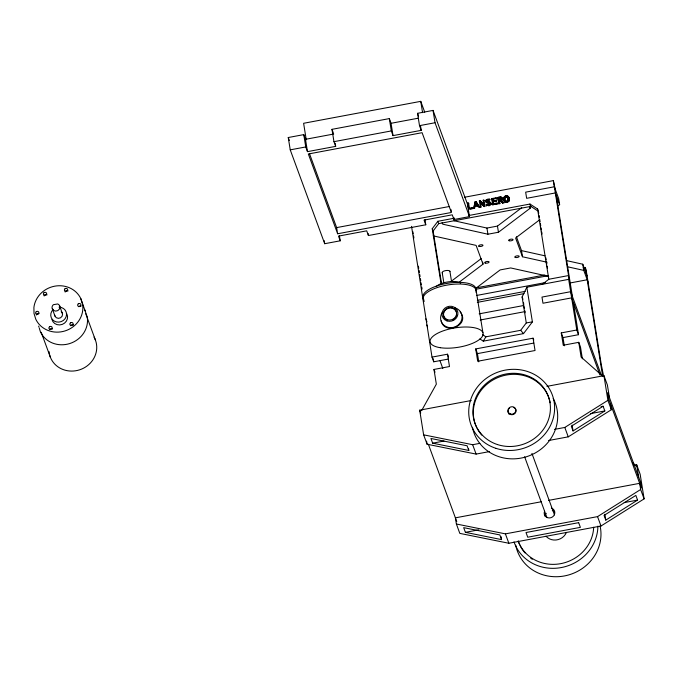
<?xml version="1.0" encoding="UTF-8"?>
<svg xmlns="http://www.w3.org/2000/svg" width="678" height="678" viewBox="0 0 678 678"><rect width="100%" height="100%" fill="white"/><g stroke="black" fill="none" stroke-linecap="round" stroke-linejoin="round"><path stroke-width="1.02" d="M505.178 200.705C502.949 198.34 506.83 194.255 508.034 198.052M505.212 200.62L507.195 201.213L508.195 199.137C509.339 202.849 503.881 202.205 504.669 198.671M489.685 199.137L489.863 199.603L486.626 200.179L485.94 201.391L486.321 202.18L489.923 203.485L489.135 204.57L486.27 204.612L486.414 205.51L489.618 205.12L490.872 203.154L487.177 201.934L486.668 200.968L487.287 200.052L489.813 199.925L489.685 199.137L486.812 199.502L485.821 200.569L486.143 202.29L485.787 201.307M486.694 200.595L486.948 201.73M509.186 199.705L509.017 197.73L509.356 200.171L508.619 201.705L509.186 199.705L509.356 200.171M504.263 201.129L504.085 200.663L505.441 202.307L503.856 200.086L504.025 200.552C501.483 196.679 508.381 193.459 509.186 198.196M503.695 199.417L503.873 199.883C502.856 196.866 507.525 194.696 508.949 197.629L508.78 197.154M486.27 204.612L487.694 205.273L489.313 205.036L490.05 204.375L489.813 203.188M499.161 200.078L499.339 200.544C502.364 200.908 501.517 196.34 498.83 197.984L499.161 200.078L500.864 199.425L501.186 198.468M490.38 204.603L490.558 205.07C492.643 202.044 488.024 202.052 486.668 200.968M474.931 205.629L475.625 202.586L477.414 205.663L475.109 206.095L474.931 205.629L477.244 205.197L477.414 205.663M475.109 206.095L475.625 202.586M474.753 206.358L474.558 208.426L474.753 206.358L477.643 205.824L478.473 207.188L479.499 207.002L476.058 201.544L475.092 201.73L473.719 208.578L475.092 201.73M501.101 200.179L503.881 202.934L501.101 200.179C504.229 197.942 499.966 195.739 497.754 197.484L498.872 203.875L497.754 197.484M501.271 200.646C504.398 198.417 500.135 196.213 497.923 197.959M505.347 196.781L504.924 198.205L504.746 197.739M482.524 334.635L485.889 336.83L520.679 330.313L526.272 322.914L522.111 296.947L526.84 287.209L568.681 279.37L568.554 275.556L553.35 180.619L464.405 197.273M421.563 410.699L436.335 384.163L433.979 369.442L449.489 366.535L447.514 354.204L432.005 357.111L411.538 226.333M479.863 338.924L483.287 341.153L485.889 336.83M486.863 201.061L486.897 200.29M441.031 283.463L432.25 228.689L437.852 221.291L454.413 218.189M441.556 283.743L433.115 231.037L438.708 223.638L530.849 206.392L537.578 210.773M483.287 341.153L523.526 333.618L532.4 321.889L526.84 287.209M505.263 201.832L506.932 202.01L508.449 201.239M542.358 284.302L548.816 279.251L568.554 275.556M454.04 220.748L486.931 228.054L497.466 226.079L521.746 207.705M442.098 222.545L442.692 224.172L487.923 234.215L498.449 232.249L530.264 208.171L529.942 206.112M451.277 281.26L481.185 258.632M539.696 219.765L515.602 238.003L522.492 256.776L547.002 262.216M557.969 205.934L559.63 204.68L558.647 198.518L554.341 186.781L525.662 192.154L526.645 198.315L555.324 192.95L559.63 204.68M458.913 282.395L483.007 264.166L482.677 262.115M475.871 288.294L500.152 269.92L510.687 267.946L548.714 276.395M554.451 429.394L564.799 427.454L607.903 400.334L603.954 375.671L546.934 386.35M603.106 406.241L571.325 426.242L573.046 430.937L604.835 410.936L603.106 406.241L601.047 406.631M548.578 440.522L568.249 436.844L611.353 409.724L610.37 403.554M541.29 501.754L455.387 517.839L456.379 524.001L505.407 533.866L597.547 516.619L640.651 489.499L639.668 483.329L548.57 500.389M605.793 520.094L637.574 500.101L635.854 495.406L604.064 515.407L605.793 520.094L604.852 514.255M456.379 524.001L459.82 533.383L508.856 543.256L600.996 526.001L644.1 498.881L640.151 474.227L636.701 464.837L633.583 465.422M441.183 320.872C444.404 336.017 470.913 324.906 460.159 311.965M424.725 112.15L420.758 101.353L303.617 123.286L306.244 139.727M339.398 235.673L340.22 240.809L324.703 243.707L290.235 149.855L288.26 137.524L303.769 134.617L305.498 139.312L307.473 151.643L335.678 146.363L335.186 143.278M335.678 146.363L333.957 141.668L331.983 129.337L389.333 118.599L391.053 123.294L393.028 135.625L421.233 130.346L420.58 126.235M421.233 130.346L419.512 125.65L417.538 113.319L433.047 110.412L467.515 204.273L469.49 216.604L453.98 219.502L452.26 214.816L424.055 220.096L425.776 224.791L368.425 235.529L366.696 230.834L338.491 236.114L340.22 240.809M305.498 139.312L333.703 134.032M391.053 123.294L418.25 118.201M290.235 149.855L305.744 146.948L307.473 151.643M333.957 141.668L391.308 130.93L393.028 135.625M419.512 125.65L435.022 122.743L469.49 216.604M309.515 153.737L336.644 227.605L449.37 206.493M467.557 203.137L468.701 203.425L467.557 203.137L468.676 209.527M480.405 202.358L484.185 206.621L480.405 202.358L481.261 207.171L480.295 206.849L480.465 207.315L479.346 200.917L480.261 200.739L484.016 204.968L480.261 200.739M483.168 200.196L484.134 200.518L483.168 200.196L483.846 204.502M491.83 198.595L492.948 204.985L491.83 198.595L496.101 197.798L496.381 198.951L496.101 197.798M475.261 202.197L476.236 202.019L479.677 207.468M480.431 201.213L479.346 200.917M492.008 199.061L496.271 198.264M493.194 200.891L495.991 200.366L496.169 200.832L493.372 201.358L492.914 199.095L496.211 198.476M498.83 197.984L501.203 198.518M493.643 203.646L497.169 202.985L497.338 203.459L493.813 204.12L493.304 201.569L496.101 201.052L496.279 201.519L495.991 200.366M499.271 200.756L499.839 203.688L499.271 200.756L500.152 200.595L502.712 203.154L500.152 200.595M499.449 201.23L500.322 201.061M472.769 207.553L469.362 208.188L469.54 208.663L472.939 208.027L472.769 207.553L472.88 208.239L468.506 209.053M473.549 208.112L474.38 207.96M484.016 206.154L485.084 206.451L483.956 200.052M492.779 204.51L497.271 203.671L497.169 202.985M498.694 203.4L499.669 203.222M502.542 202.688L503.712 202.468M337.636 233.766L451.395 212.468L422.097 132.693L308.329 153.991L337.636 233.766L336.644 227.605M470.43 209.197L472.176 208.875M495.652 204.476L497.449 204.137M468.905 215.477L529.984 204.044L537.552 208.977L538.129 210.536M475.609 287.964L544.9 274.988M583.165 267.818L585.233 267.437L586.097 269.785L601.301 364.722L603.649 376.315M475.668 289.286L548.536 275.641M476.659 295.447L545.358 282.582M477.337 300.337L525.221 291.37M569.8 283.023L587.207 279.768L602.564 375.654M477.329 302.363L524.069 293.608M479.168 313.846L523.925 305.473M480.151 320.016L524.916 311.634M533.069 338.186L535.044 350.518L477.693 361.255L475.719 348.924L533.069 338.186L533.764 340.059M561.274 332.906L576.792 330L578.512 334.695L563.003 337.593L561.274 332.906L563.257 345.238L578.766 342.331L580.487 347.026L582.377 358.806M432.005 357.111L433.725 361.798L448.2 359.094M475.719 348.924L477.448 353.619L533.772 343.068M489.567 451.573L476.109 454.09L427.081 444.226L423.631 434.835L419.682 410.182L471.252 400.52M432.657 443.175L468.812 450.455L467.083 445.76L430.928 438.48L432.657 443.175L443.98 441.056M590.419 413.631L604.835 410.936M423.631 434.835L472.659 444.709L479.905 443.353M465.396 532.332L501.55 539.612L499.83 534.917L463.676 527.645L465.396 532.332L478.778 529.832M624.192 502.601L637.574 500.101M526.272 322.914L532.4 321.889M507.83 197.662L506.042 196.493M486.49 202.646L487.948 203.086L487.779 202.62M516.424 236.775L521.509 250.606L544.993 255.826M566.435 260.589L582.775 264.217L587.08 275.946M433.225 235.868L476.109 245.394L483.007 264.166M567.427 266.751L583.758 270.378L588.072 282.107M490.092 203.951L489.16 202.849M603.242 376.621L581.122 357.06L578.766 342.331M632.828 462.989L637.566 467.184M520.679 330.313L523.526 333.618M553.35 180.619L555.197 189.128M603.954 375.671L607.403 385.062L609.378 397.393M601.496 375.68L570.656 291.701L541.985 297.074L542.968 303.236L571.647 297.871L599.945 374.926M607.903 400.334L611.353 409.724M640.651 489.499L644.1 498.881M529.984 204.044L530.849 206.392M529.577 206.298L530.264 208.171M509.17 198.391L509.339 198.866M508.466 196.671L508.636 197.137M509.229 199.078L509.407 199.544M508.068 196.273L508.237 196.747M507.602 195.984L507.78 196.451M509.042 200.273L509.212 200.747M507.653 197.196L508.305 199.052L507.856 197.578M507.093 195.806L507.271 196.273M507.407 196.883L507.576 197.349M507.119 196.654L507.288 197.12M508.186 199.637L508.364 200.103M506.542 195.747L506.712 196.213M506.797 196.51L506.966 196.976M508.119 200.078L508.288 200.544M507.975 200.459L508.153 200.934M506.432 196.459L506.61 196.925M505.941 195.806L506.11 196.273M507.78 200.781L507.949 201.256M508.025 201.586L507.686 202.315L507.517 201.849M507.517 201.035L507.686 201.502M505.669 196.603L505.839 197.069M505.356 195.967L505.525 196.442M507.195 201.213L507.373 201.688M506.822 201.324L506.991 201.798M504.847 196.23L505.017 196.696M505.085 197.035L505.263 197.501M506.932 202.01L507.102 202.476M504.89 197.357L505.059 197.823M506.424 201.358L506.602 201.832M504.424 196.578L504.593 197.044M506.068 201.307L506.246 201.773M506.33 202.069L506.5 202.536M504.678 198.179L504.847 198.646M505.746 201.163L505.924 201.629M504.076 197.018L504.254 197.493M505.457 200.934L505.635 201.4M505.771 202.01L505.949 202.476M504.729 199.222L505.381 201.086M503.83 197.535L504 198.01M503.678 198.112L503.856 198.578M504.805 201.544L504.974 202.01M503.635 198.739L503.813 199.205M504.407 201.146L504.576 201.612M501.839 197.4L502.364 198.595M502.203 198.705L502.373 199.171M501.508 197.179L501.686 197.645M502.042 199.213L502.212 199.679M501.076 197.035L501.245 197.51M501.025 198.052L501.356 198.934M501.678 199.688L501.847 200.163M500.898 197.917L501.067 198.383M501.195 198.73L501.364 199.205M500.457 197.027L500.627 197.493M500.728 197.823L500.898 198.298M501.144 198.976L501.322 199.451M501.034 199.213L501.212 199.679M500.211 197.773L500.381 198.247M500.864 199.425L501.034 199.891M500.364 199.764L500.534 200.239M499.423 197.874L499.601 198.349M499.678 199.985L499.847 200.451M492.914 199.095L493.372 201.358M493.304 201.569L493.813 204.12M490.38 202.298L490.558 202.773M490.889 203.553L491.067 204.027M490.813 203.925L490.991 204.4M489.897 202.036L490.067 202.51M488.643 199.12L488.813 199.586M490.643 204.281L490.821 204.748M488.762 199.824L488.931 200.298L487.855 199.891M489.253 201.883L489.431 202.358M489.584 202.993L489.753 203.459M489.88 203.909L490.05 204.375M489.609 204.273L489.779 204.748M487.728 199.213L487.897 199.688M488.635 201.807L488.804 202.273M489.618 205.12L489.313 205.781L489.135 205.307M487.236 199.332L487.406 199.807M488.457 202.714L488.635 203.188M489.135 204.57L489.313 205.036M487.982 201.722L488.152 202.188M487.287 200.052L487.457 200.527M486.812 199.502L486.982 199.968M487.389 201.612L487.558 202.078M488.499 204.756L488.677 205.222M486.457 199.705L486.626 200.179M488.584 205.442L488.753 205.917M486.999 201.468L487.177 201.934M522.111 296.947L522.975 299.295M488.041 204.807L488.219 205.273M486.168 199.959L486.338 200.425M486.897 202.434L487.067 202.9M485.957 200.247L486.126 200.713M487.516 204.798L487.694 205.273M485.821 200.569L485.99 201.035M485.762 200.917L485.94 201.391M486.414 205.51L486.592 205.985L486.448 205.087M564.799 427.454L568.249 436.844M597.547 516.619L600.996 526.001M476.058 201.544L476.236 202.019M477.643 205.824L477.812 206.29M417.538 113.319L418.572 116.133M531.933 453.429L554.511 514.924M508.22 412.139L508.949 414.122M524.611 456.769L546.832 517.272M437.852 221.291L438.708 223.638M432.25 228.689L433.115 231.037M447.514 354.204L448.548 357.018M472.659 444.709L476.109 454.09M505.407 533.866L508.856 543.256M425.869 318.813L426.954 321.779M426.852 324.982L427.581 326.957M439.92 360.543L442.819 368.451M433.979 369.442L435.013 372.256M331.983 129.337L333.356 133.091M419.682 410.182L420.716 412.995M428.369 444.26L456.769 521.585M288.26 137.524L289.345 140.49M80.835 298.659L82.606 304.388A24.772 22.993 -20.2 0 1 65.096 330.906A24.772 22.993 -20.2 0 1 35.79 319.228L34.019 313.49L33.9 307.439A24.772 22.993 -20.2 0 1 54.664 286.184A24.772 22.993 -20.2 0 1 80.835 298.659L87.25 317.033A24.772 22.993 -20.2 0 1 69.741 343.551A24.772 22.993 -20.2 0 1 40.426 331.864L39.299 328.211M85.759 313.778L95.293 339.737M59.689 305.981L62.571 314.177A3.975 3.687 -20.2 0 1 54.935 316.067L52.053 307.871A3.975 3.687 -20.2 0 1 53.418 304.685L57.672 303.964A3.975 3.687 -20.2 0 1 59.689 305.981L59.91 306.922A3.975 3.687 -20.2 0 1 52.265 308.812M41.205 332.271L50.392 357.272M490.711 202.671L491.05 203.629M38.654 326.126L39.019 327.296M54.935 316.067L54.715 315.126M508.017 198.044L508.364 199.612M636.701 464.837L638.676 477.168M585.233 267.437L586.224 273.598M582.775 264.217L583.758 270.378M556.189 195.298L572.385 296.396M573.368 302.566L578.512 334.695M568.681 279.37L576.792 330M563.003 337.593L564.316 345.814M538.417 211.324L538.747 213.392M539.078 215.451L539.408 217.519M539.739 219.587L540.069 221.655M540.4 223.723L540.739 225.791M541.069 227.859L541.4 229.927M541.73 231.995L542.061 234.054M545.866 257.826L546.197 259.894M546.527 261.962L546.858 264.03M547.188 266.098L547.519 268.166M537.552 208.977L548.816 279.251M572.113 425.089L573.046 430.937M521.509 250.606L522.492 256.776M523.475 302.413L523.806 304.49M524.136 306.566L524.467 308.643M524.806 310.719L525.136 312.804M499 198.459L499.339 200.544M497.466 226.079L498.449 232.249M486.931 228.054L487.923 234.215M468.523 202.959L469.54 208.663M476.024 289.692L482.905 332.661M477.448 353.619L478.761 361.84M453.65 217.452L453.98 219.502M450.904 209.383L451.234 211.443M433.047 110.412L435.022 122.743M501.084 536.688L501.55 539.612M449.904 271.268L451.506 281.285M420.758 101.353L422.572 112.658M442.217 272.7L443.819 282.718M468.498 448.505L468.812 450.455M424.953 219.647L425.776 224.791M412.902 231.783L413.233 233.868M413.572 235.952L413.902 238.037M418.411 266.183L418.741 268.268M419.08 270.353L419.411 272.437M419.741 274.522L420.08 276.607M420.411 278.683L420.75 280.768M421.08 282.853L421.411 284.938M421.75 287.023L422.08 289.108M423.75 299.532L424.089 301.617M433.225 358.696L433.725 361.798M389.333 118.599L391.308 130.93M426.581 441.141L427.081 444.226M368.095 233.469L368.425 235.529M324.211 240.631L324.703 243.707M303.769 134.617L305.744 146.948M483.338 200.663L484.016 204.968M49.74 329.686A1.67 1.551 -20.2 0 1 50.197 328.983L50.96 328.576A1.67 1.551 -20.2 0 1 52.545 328.974M65.173 292.074A1.67 1.551 -20.2 0 1 65.707 290.964L66.469 290.557A1.67 1.551 -20.2 0 1 68.054 290.955M70.707 325.762A1.67 1.551 -20.2 0 1 71.165 325.059L71.927 324.652A1.67 1.551 -20.2 0 1 73.512 325.05M94.03 337.093A24.103 22.366 -20.2 0 1 79.563 369.841A24.103 22.366 -20.2 0 1 49.028 351.585M78.792 306.727A1.67 1.551 -20.2 0 1 79.072 306.397L79.835 305.99A1.67 1.551 -20.2 0 1 81.089 306.142M36.383 315.024A1.67 1.551 -20.2 0 1 36.917 313.914L37.68 313.507A1.67 1.551 -20.2 0 1 38.934 313.651M44.155 296.006A1.67 1.551 -20.2 0 1 44.697 294.896L45.451 294.489A1.67 1.551 -20.2 0 1 47.036 294.888M61.198 311.711A3.975 3.687 -20.2 0 1 62.359 313.236M84.538 309.524A24.772 22.993 -20.2 0 1 85.479 311.295M66.732 313.745A7.983 7.407 -20.2 0 1 62.325 324.381A7.983 7.407 -20.2 0 1 51.935 319.372M59.054 307.176A7.983 7.407 -20.2 0 1 66.173 316.618A7.983 7.407 -20.2 0 1 54.333 321.118A7.983 7.407 -20.2 0 1 53.35 309.346M423.369 299.549A26.84 9.839 -9.1 0 1 449.717 284.675A26.84 9.839 -9.1 0 1 476.015 292.294M423.106 297.888A26.84 9.839 -9.1 0 1 449.446 283.014A26.84 9.839 -9.1 0 1 475.753 290.625M455.26 307.905A10.848 10.06 -20.2 0 1 461.091 321.338A10.848 10.06 -20.2 0 1 446.251 326.711A10.848 10.06 -20.2 0 1 442.149 312.651M436.183 286.582A13.424 4.915 -9.1 0 1 448.455 281.819A13.424 4.915 -9.1 0 1 460.709 283.201M442.48 273.031A3.915 1.432 -9.1 0 1 445.556 270.615A3.915 1.432 -9.1 0 1 449.904 271.641M456.735 314.651A6.712 6.229 -20.2 0 1 456.311 316.262M455.472 317.736A6.712 6.229 -20.2 0 1 452.777 319.88M447.683 320.202A6.712 6.229 -20.2 0 1 445.971 309.524A6.712 6.229 -20.2 0 1 456.701 313.016M597.903 526.136A43.307 40.197 -20.2 0 1 561.325 567.554A43.307 40.197 -20.2 0 1 514 541.849M593.674 527.255A39.07 36.256 -20.2 0 1 560.537 563.689A39.07 36.256 -20.2 0 1 518.221 541.069M600.123 526.136A43.307 40.197 -20.2 0 1 566.062 575.605A43.307 40.197 -20.2 0 1 515.738 545.137M532.306 559.257A39.07 36.256 -20.2 0 1 530.721 558.155M525.026 552.96A39.07 36.256 -20.2 0 1 520.272 545.96M519.814 545.019A39.07 36.256 -20.2 0 1 518.255 541.103M566.427 532.408A12.009 11.145 -20.2 0 1 546.019 536.23M553.18 398.444A43.307 40.197 -20.2 0 1 528.213 456.158A43.307 40.197 -20.2 0 1 472.456 427.276M481.744 435.098A39.07 36.256 -20.2 0 1 476.99 428.098M476.524 427.157A39.07 36.256 -20.2 0 1 500.813 376.459A39.07 36.256 -20.2 0 1 550.189 402.732M513.509 407.368A4.026 3.737 -20.2 0 1 515.882 411.834A4.026 3.737 -20.2 0 1 511.254 414.665A4.026 3.737 -20.2 0 1 508.085 410.699M508.33 409.732A4.026 3.737 -20.2 0 1 509.559 408.105M544.595 515.068A9.399 8.721 -20.2 0 1 546.282 513.339M545.095 516.246A5.365 4.983 -20.2 0 1 545.409 513.644M552.316 510.5A5.365 4.983 -20.2 0 1 554.528 511.941M551.451 508.153A5.365 4.983 -20.2 0 1 554.46 514.526A5.365 4.983 -20.2 0 1 547.553 517.678A5.365 4.983 -20.2 0 1 544.544 511.305M44.07 292.633L43.909 292.769A1.67 1.551 -20.2 0 0 45.799 295.227L46.155 294.972A1.67 1.551 -20.2 0 0 44.672 292.362L44.07 292.633M36.298 311.651L36.137 311.778A1.67 1.551 -20.2 0 0 38.019 314.236L38.375 313.99A1.67 1.551 -20.2 0 0 36.9 311.371L36.298 311.651M65.088 288.701L64.927 288.836A1.67 1.551 -20.2 0 0 66.808 291.294L67.164 291.04A1.67 1.551 -20.2 0 0 65.69 288.421L65.088 288.701M49.579 326.72L49.418 326.855A1.67 1.551 -20.2 0 0 51.299 329.313L51.655 329.059A1.67 1.551 -20.2 0 0 50.18 326.44L49.579 326.72M78.326 303.786L78.165 303.922A1.67 1.551 -20.2 0 0 80.046 306.38L80.402 306.125A1.67 1.551 -20.2 0 0 78.928 303.507L78.326 303.786M70.546 322.796L70.385 322.923A1.67 1.551 -20.2 0 0 72.275 325.381L72.622 325.135A1.67 1.551 -20.2 0 0 71.148 322.516L70.546 322.796M578.665 522.662L526.009 532.518L527.738 537.213L580.385 527.357L578.665 522.662M640.405 481.863L607.658 392.698L608.641 398.859L641.388 488.024L640.405 481.863M479.049 246.377A2.212 0.814 -9.1 0 0 482.812 245.673A2.212 0.814 -9.1 0 0 480.499 244.86A2.212 0.814 -9.1 0 0 479.049 246.377M509.136 240.741A2.212 0.814 -9.1 0 0 512.899 240.037A2.212 0.814 -9.1 0 0 510.585 239.224A2.212 0.814 -9.1 0 0 509.136 240.741M515.263 257.428A2.212 0.814 -9.1 0 0 519.026 256.725A2.212 0.814 -9.1 0 0 516.712 255.911A2.212 0.814 -9.1 0 0 515.263 257.428M485.177 263.064A2.212 0.814 -9.1 0 0 488.94 262.352A2.212 0.814 -9.1 0 0 486.626 261.547A2.212 0.814 -9.1 0 0 485.177 263.064M447.514 319.728A6.712 6.229 -20.2 0 0 456.531 312.541A6.712 6.229 -20.2 0 0 445.802 309.049A6.712 6.229 -20.2 0 0 447.514 319.728M440.403 347.712A26.84 9.839 -9.1 0 0 482.897 335.263A26.84 9.839 -9.1 0 0 446.438 329.805A26.84 9.839 -9.1 0 0 440.403 347.712M447.022 320.923A8.051 7.475 -20.2 0 0 457.845 312.295A8.051 7.475 -20.2 0 0 444.971 308.109A8.051 7.475 -20.2 0 0 447.022 320.923M495.949 448.336A43.307 40.197 -20.2 0 0 554.146 401.944A43.307 40.197 -20.2 0 0 484.914 379.417A43.307 40.197 -20.2 0 0 495.949 448.336M497.491 444.573A39.07 36.256 -20.2 0 0 549.985 402.724A39.07 36.256 -20.2 0 0 487.533 382.4A39.07 36.256 -20.2 0 0 497.491 444.573M510.415 414.046A4.026 3.737 -20.2 0 0 515.822 409.732A4.026 3.737 -20.2 0 0 509.39 407.639A4.026 3.737 -20.2 0 0 510.415 414.046"/></g></svg>
